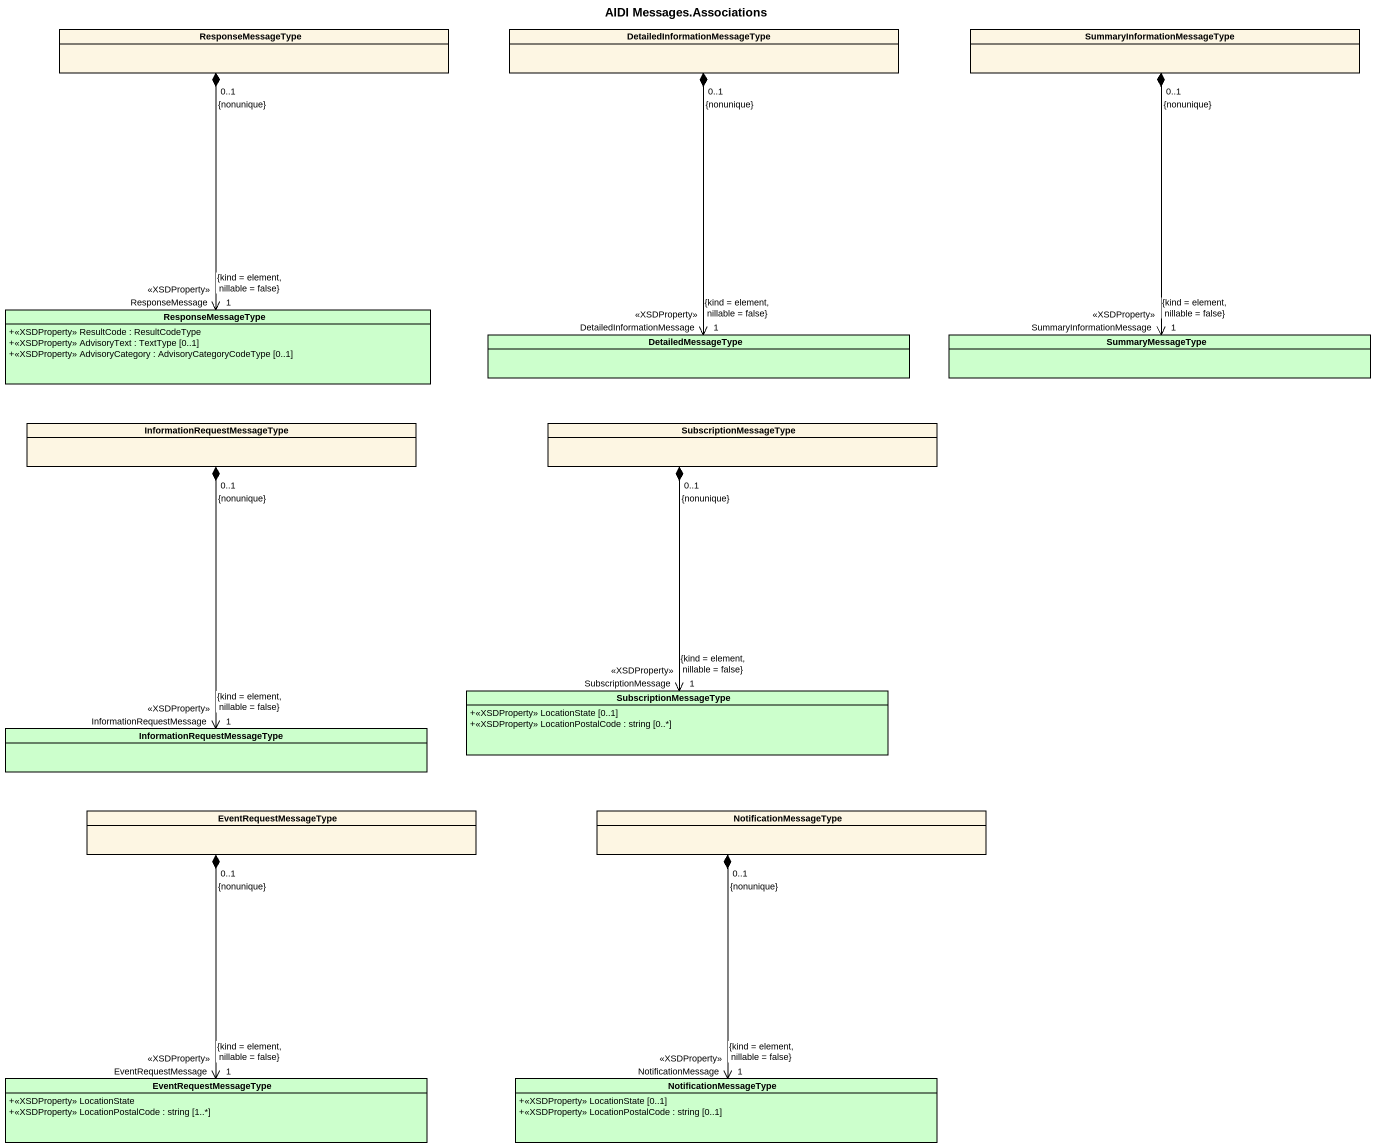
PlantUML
@startuml
title AIDI Messages.Associations
hide circle
hide empty members
skinparam classAttributeIconSize 0
class ResponseMessageType
class "DetailedInformationMessageType" as DetailedInformationMessageTy
class "SummaryInformationMessageType" as SummaryInformationMessageTyp
class "ResponseMessageType" as ResponseMessageType_2 #CCFFCC {
  +<<XSDProperty>> ResultCode : ResultCodeType
  +<<XSDProperty>> AdvisoryText : TextType [0..1]
  +<<XSDProperty>> AdvisoryCategory : AdvisoryCategoryCodeType [0..1]
}
class DetailedMessageType #CCFFCC
class SummaryMessageType #CCFFCC
class "InformationRequestMessageType" as InformationRequestMessageTyp
class SubscriptionMessageType
class "SubscriptionMessageType" as SubscriptionMessageType_2 #CCFFCC {
  +<<XSDProperty>> LocationState [0..1]
  +<<XSDProperty>> LocationPostalCode : string [0..*]
}
class "InformationRequestMessageType" as InformationRequestMessageTyp_2 #CCFFCC
class EventRequestMessageType
class NotificationMessageType
class "EventRequestMessageType" as EventRequestMessageType_2 #CCFFCC {
  +<<XSDProperty>> LocationState
  +<<XSDProperty>> LocationPostalCode : string [1..*]
}
class "NotificationMessageType" as NotificationMessageType_2 #CCFFCC {
  +<<XSDProperty>> LocationState [0..1]
  +<<XSDProperty>> LocationPostalCode : string [0..1]
}
ResponseMessageType "0..1\n{nonunique}" *--> "ResponseMessage\n<<XSDProperty>>\n1\n{kind = element, nillable = false}" ResponseMessageType_2
DetailedInformationMessageTy "0..1\n{nonunique}" *--> "DetailedInformationMessage\n<<XSDProperty>>\n1\n{kind = element, nillable = false}" DetailedMessageType
SummaryInformationMessageTyp "0..1\n{nonunique}" *--> "SummaryInformationMessage\n<<XSDProperty>>\n1\n{kind = element, nillable = false}" SummaryMessageType
InformationRequestMessageTyp "0..1\n{nonunique}" *--> "InformationRequestMessage\n<<XSDProperty>>\n1\n{kind = element, nillable = false}" InformationRequestMessageTyp_2
SubscriptionMessageType "0..1\n{nonunique}" *--> "SubscriptionMessage\n<<XSDProperty>>\n1\n{kind = element, nillable = false}" SubscriptionMessageType_2
EventRequestMessageType "0..1\n{nonunique}" *--> "EventRequestMessage\n<<XSDProperty>>\n1\n{kind = element, nillable = false}" EventRequestMessageType_2
NotificationMessageType "0..1\n{nonunique}" *--> "NotificationMessage\n<<XSDProperty>>\n1\n{kind = element, nillable = false}" NotificationMessageType_2
@enduml
